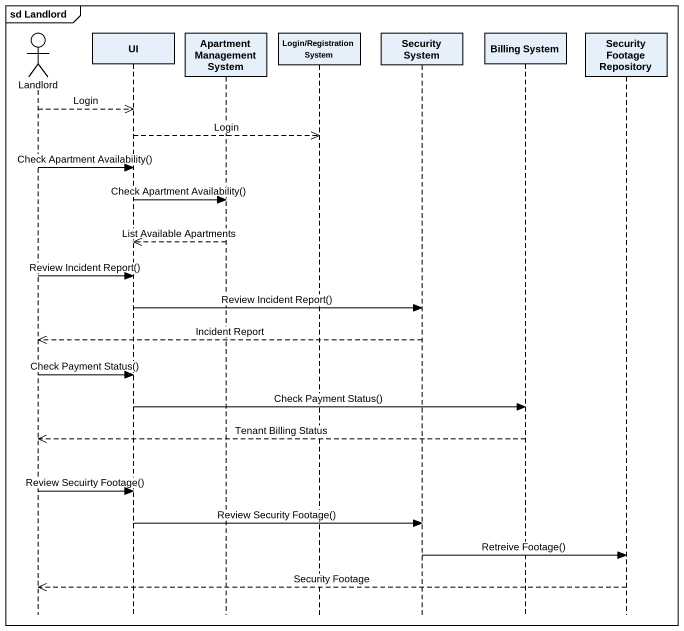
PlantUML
@startuml
mainframe sd Landlord
hide footbox
actor Landlord
participant UI
participant "Apartment Management System" as Apartment_Management_System
participant "Login/Registration System" as Login_Registration_System
participant "Security System" as Security_System
participant "Billing System" as Billing_System
participant "Security Footage Repository" as Security_Footage_Repository

Landlord -->> UI : Login
UI -->> Login_Registration_System : Login
Landlord -> UI : Check Apartment Availability()
UI -> Apartment_Management_System : Check Apartment Availability()
Apartment_Management_System -->> UI : List Available Apartments
Landlord -> UI : Review Incident Report()
UI -> Security_System : Review Incident Report()
Security_System -->> Landlord : Incident Report
Landlord -> UI : Check Payment Status()
UI -> Billing_System : Check Payment Status()
Billing_System -->> Landlord : Tenant Billing Status
Landlord -> UI : Review Secuirty Footage()
UI -> Security_System : Review Security Footage()
Security_System -> Security_Footage_Repository : Retreive Footage()
Security_Footage_Repository -->> Landlord : Security Footage
@enduml
